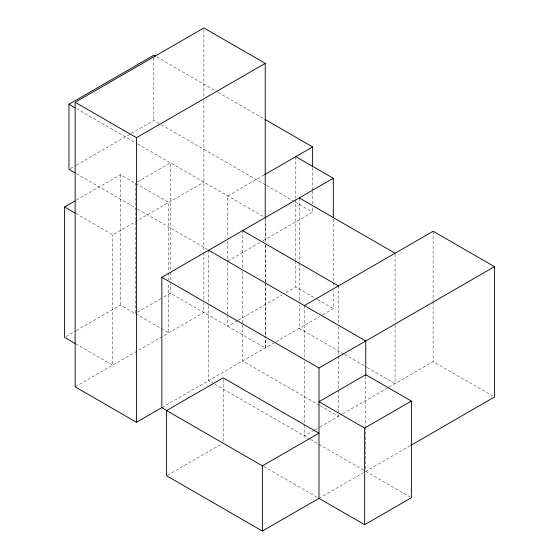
<?xml version="1.0" encoding="UTF-8"?>
<svg xmlns="http://www.w3.org/2000/svg" width="559" height="559" viewBox="0 0 559 559"><rect width="100%" height="100%" fill="white"/><g stroke="black" fill="none" stroke-linecap="round" stroke-linejoin="round"><path stroke-width="0.42" stroke-dasharray="2.79 2.1" d="M265.239 347.943L265.239 336.595L265.239 347.943L170.411 293.195L162.928 297.521M265.239 282.477L265.239 335.721L265.239 282.756M265.239 281.603L265.239 244.94M265.239 241.446L265.239 219.624M70.462 168.566L75.717 165.534M76.471 165.101L130.547 133.874M131.302 133.44L153.837 120.43L160.643 124.357M76.457 200.087L120.513 174.653L168.699 202.47L168.699 272.002M137.465 181.85L170.411 162.823L170.411 271.464M75.807 213.51L112.694 234.801L203.888 182.15M264.051 174.967L227.751 195.929L227.751 237.645M66.004 336.497L75.717 330.886M76.457 330.46L120.513 305.025L168.699 332.843L168.699 283.301M137.465 312.215L162.173 297.947M227.751 261.116L260.047 242.466M263.051 240.733L312.628 212.106L312.628 206.893M75.151 386.849L203.888 312.523L203.888 302.922M237.582 320.621L227.751 326.295L227.751 316.736M238.337 320.181L282.204 294.859M285.984 292.678L295.816 286.998L316.813 299.121M161.844 407.637L275.119 342.241M275.832 341.828L319.692 316.506M322.718 314.759L333.311 308.645L333.311 290.394M167.344 475.311L222.44 443.497M314.186 430.297L304.396 435.95L304.396 424.651M314.934 429.864L319.455 427.258M319.944 426.971L342.038 414.212M342.793 413.779L388.715 387.268M389.029 387.087L433.134 361.624L494.484 397.044M318.986 498.362L363.483 472.676M365.747 426.964L365.747 471.37L410.166 445.726M156.862 56.99L217.353 91.914M218.108 92.354L264.232 118.983M161.397 124.797L265.749 185.043M266.503 185.476L294.481 201.631M295.236 202.065L312.628 212.106M76.52 108.614L137.011 143.544M137.766 143.977L264.491 217.144M317.561 299.554L333.311 308.645M76.52 173.8L137.011 208.724M137.766 209.164L207.333 249.328M343.778 353.987L299.275 328.294L299.275 304.83M344.533 354.42L366.404 367.053M367.158 367.487L395.066 383.6L395.066 323.633M319.601 405.394L242.662 360.981L242.662 323.605M320.356 405.834L338.454 416.287L338.454 412.808M213.894 383.698L208.605 380.644L208.605 303.292M214.635 384.124L309.84 439.094M310.385 439.402L364.999 470.937M365.747 471.37L411.396 497.727M75.807 343.876L112.694 365.174L112.694 234.801M263.841 466.527L317.484 497.496M433.134 231.251L433.134 300.784M433.134 301.65L433.134 361.624M395.066 254.1L395.066 322.76M365.747 376.459L365.747 426.175M338.454 285.915L338.454 323.291M338.454 326.763L338.454 355.447M338.454 356.314L338.454 389.344M338.454 390.21L338.454 411.941M333.311 219.128L333.311 281.701M333.311 282.575L333.311 286.914M312.628 167.784L312.628 190.381M312.628 191.248L312.628 206.026M304.396 305.577L304.396 357.725M304.396 361.205L304.396 423.778M299.275 197.928L299.275 262.241M299.275 263.107L299.275 301.35M295.816 156.632L295.816 198.347M295.816 199.221L295.816 260.054M295.816 260.927L295.816 286.998M265.239 217.577L265.239 241.907M265.239 245.387L265.239 281.89M242.662 230.608L242.662 267.985M242.662 271.457L242.662 322.739M227.751 241.125L227.751 261.982M227.751 262.849L227.751 315.87M223.195 379.617L223.195 441.324M208.605 250.271L208.605 302.419M203.888 29.697L203.888 96.91M203.888 100.403L203.888 251.683M203.888 252.291L203.888 299.484M170.411 272.338L170.411 293.195M168.699 272.869L168.699 279.821M153.837 57.856L153.837 120.43M135.222 183.142L135.222 313.515M120.513 174.653L120.513 305.025"/><path stroke-width="0.84" d="M265.239 217.877L265.239 63.37L203.888 27.95L75.151 102.276L75.151 386.849L136.501 422.269L162.103 407.49M75.004 172.927L68.96 169.433L68.96 104.253L153.837 55.243L155.346 56.117M75.151 102.276L136.501 137.696L265.239 63.37M75.053 343.443L64.516 337.356L64.516 206.984L74.969 200.954M264.554 174.681L312.628 146.926L312.628 166.91M167.134 410.69L161.844 407.637L161.844 277.271L333.311 178.279L333.311 217.388M304.396 305.577L433.134 231.251L494.484 266.671L494.484 397.044L410.921 445.292M166.589 410.558L223.195 377.877L318.986 433.183L262.381 465.864L166.589 410.558L166.589 475.744L262.381 531.05L318.986 498.362L364.636 524.719L411.396 497.727L411.396 401.069L365.747 374.719L318.986 401.711L364.636 428.068L411.396 401.069M161.844 277.271L318.986 367.997L494.484 266.671M264.994 119.423L312.628 146.926M295.816 156.632L333.311 178.279M299.275 197.928L395.066 253.234M68.96 104.253L75.004 107.74M242.662 230.608L338.454 285.915M208.605 250.271L365.747 340.997L365.747 375.767M64.516 206.984L75.053 213.07M364.636 428.068L364.636 524.719M318.986 367.997L318.986 498.362M262.381 465.864L262.381 531.05M136.501 137.696L136.501 422.269"/></g></svg>
